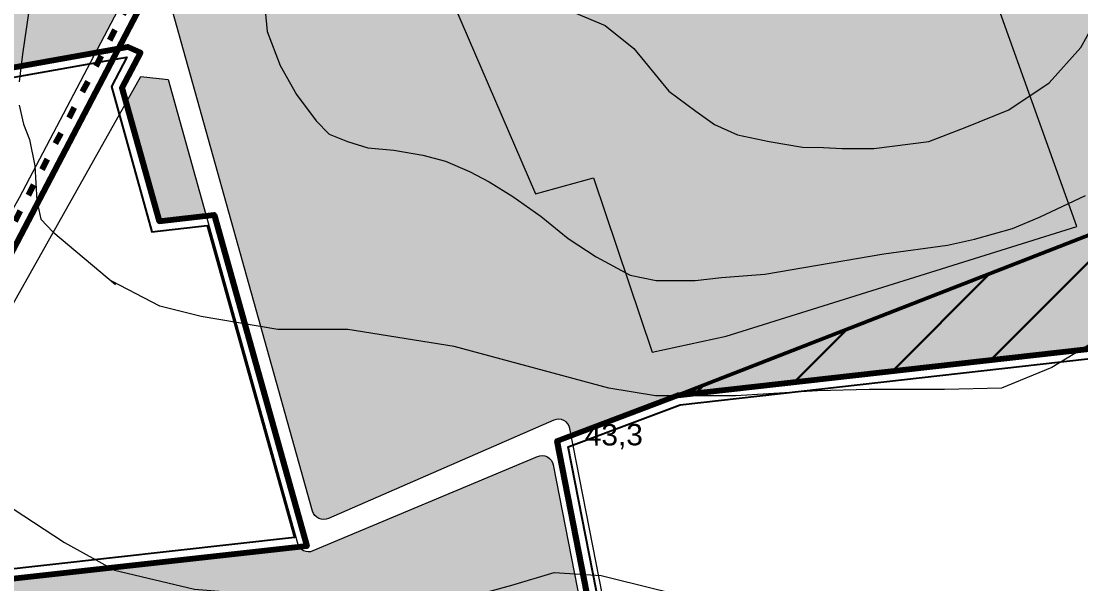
# Model space of a CAD drawing. Header units: metres. Extents: x 783184 to 1587399, y 282652 to 580595.
# Drawn here: x 786540 to 787085, y 288632 to 288922 of the extents above; entities that cross this region are included whole.
import ezdxf

# ---------------------------------------------------------------- set-up
doc = ezdxf.new("R2010")
doc.units = ezdxf.units.M
doc.header["$LTSCALE"] = 0.5
doc.linetypes.add('ACAD_ISO03W100', pattern=[30, 12, -18])
for name, color, linetype in [('atrageri in intravilan', 18, 'CONTINUOUS'), ('curbe  de nivelI', 7, 'CONTINUOUS'), ('Limita intravilan existent', 1, 'CONTINUOUS'), ('Limita intravilan propus', 5, 'CONTINUOUS'), ('locuinte si functiuni complementare', 51, 'CONTINUOUS'), ('strazi', 7, 'CONTINUOUS'), ('zona unitati industriale depozite', 15, 'CONTINUOUS')]:
    doc.layers.add(name, color=color, linetype=linetype)
doc.layers.add('cote de nivel', color=1, linetype='CONTINUOUS', lineweight=211)
doc.layers.add('Limite proprietati', color=7, linetype='CONTINUOUS', lineweight=5)
doc.styles.add('arial', font='arial.ttf')

msp = doc.modelspace()

# ---------------------------------------------------------------- hatches: boundary and pattern name
at = {"layer": 'atrageri in intravilan', "lineweight": 30, "true_color": 0xffff66}
h = msp.add_hatch(color=51, dxfattribs=at)
h.paths.add_polyline_path([(788421.64848, 288692.34074), (788480.03939, 288685.23104), (788449.1149, 288431.12827), (788390.72823, 288438.17795)], flags=16)
h.paths.add_polyline_path([(789205.99579, 288962.99819), (789206, 288963), (789194.05, 288959.03), (789118.207, 288933.778), (789071.37, 288918.21), (789063.31, 288915.83), (789063.613, 288971.336), (789059.614, 288971.072), (788878.326, 288895.203), (788871.44, 288900.603), (788821.57, 288906.577), (788802.624, 288908.883), (788764.734, 288913.497), (788745.789, 288915.803), (788582.041, 288935.74), (788591.617, 289015.501), (788597.377, 289062.912), (788612.11, 289183.987), (788548.504, 289191.669), (788549.12, 289195.57), (788417.838, 289211.524), (788386.476, 289215.337), (788337.294, 289221.283), (788180.494, 289240.381), (788241.358, 289454.166), (788249.192, 289481.68), (788250.642, 289486.73), (788238.148, 289487.851), (788204.822, 289647.766), (788204.006, 289651.681), (788195.829, 289690.918), (788190.628, 289715.876), (788185.41, 289740.28), (788184.617, 289744.119), (788170.796, 289811.038), (788159.088, 289808.422), (788015.651, 289776.364), (788001.381, 289773.174), (787997.65, 289783.17), (787988.318, 289807.209), (787796.905, 289764.427), (787791.294, 289789.502), (787787.44, 289815.376), (787783.407, 289841.652), (787965.934, 289882.487), (787958.828, 289908.791), (787779.305, 289868.339), (787774.014, 289867.525), (787775.49, 289856.71), (787778.47, 289834.84), (787781.595, 289811.913), (787571.421, 289740.26), (787553.383, 289732.746), (787631.7, 289544.64), (787608.84, 289535.63), (787585.93, 289526.6), (787507.97, 289713.83), (787485.19, 289704.34), (787562.96, 289517.54), (787539.94, 289508.47), (787462.35, 289694.83), (787439.456, 289685.291), (787416.51, 289675.73), (787393.51, 289666.152), (787370.45, 289656.55), (787447.31, 289471.95), (787424.013, 289462.769), (787400.66, 289453.563), (787353.79, 289435.09), (787277.67, 289617.9), (787254.34, 289608.18), (787230.941, 289598.435), (787227.248, 289596.898), (787302.946, 289415.079), (787293.898, 289411.453), (787322.221, 289346.791), (787339.603, 289307.461), (787348.5, 289287.332), (787353.755, 289275.441), (787362.648, 289255.319), (787366.286, 289247.087), (787370.733, 289237.026), (787375.179, 289226.965), (787378.817, 289218.733), (787396.806, 289178.031), (787419.66, 289126.319), (787421.614, 289122.792), (787422.725, 289116.6), (787422.329, 289110.251), (787419.868, 289103.345), (787415.979, 289097.709), (787407.148, 289092.62), (787379.317, 289080.333), (787336.945, 289062.896), (787372.257, 288980.26), (787394.829, 288927.44), (787379.415, 288920.793), (787137.935, 288816.67), (787135.86, 288816.74), (787113.375, 288817.502), (787097.78, 288814.971), (786878.037, 288729.341), (787074.636, 288751.44), (787346.292, 288781.976), (787350.201, 288782.834), (787343.791, 288812.025), (787337.209, 288841.996), (787328.51, 288881.613), (787408.973, 288915.919), (787399.226, 288938.991), (787954.426, 289063.877), (787972.85, 288984.98), (787979.83, 288955.093), (787990.289, 288910.303), (787995.266, 288888.988), (787998.75, 288874.072), (788014.409, 288807.013), (788023.518, 288768.009), (787999.667, 288683.724), (787978.846, 288610.144), (787939.732, 288471.919), (787930.909, 288440.739), (787923.6, 288414.91), (787921.44, 288407.26), (787907.12, 288356.65), (787904.95, 288349), (787897.604, 288323.044), (787879.159, 288257.859), (787874.035, 288239.752), (787885.501, 288238.721), (788061.315, 288216.773), (788230.544, 288195.648), (788429.101, 288171.667), (788468.816, 288166.871), (788478.741, 288165.672), (788498.598, 288163.274), (788537.02102, 288158.63362), (788569.95822, 288426.65355), (788652.68151, 288416.6228), (788619.74931, 288148.64246), (788677.3, 288141.692), (788756.723, 288132.099), (788789.7, 288128.12), (788796.65, 288127.28), (788827.275, 288123.567), (788926.553, 288111.576), (789012.881, 288137.047), (789068.127, 288129.499), (789083.31118, 288121.55122), (789094.455, 288127.807), (789103.075, 288132.453), (789127.634, 288124.887), (789151.132, 288132.626), (789166.299, 288150.252), (789179.942, 288183.009), (789176.819, 288188.874), (789190.756, 288226.037), (789195.26, 288239.75), (789204.279, 288273.374), (789226.302, 288332.092), (789286.986, 288459.931), (789309.743, 288523.326), (789311.277, 288576.843), (789242.532, 288741.085)])
at = {"layer": 'atrageri in intravilan', "lineweight": 30}
h = msp.add_hatch(dxfattribs=at)
h.set_pattern_fill('ANSI31', color=6, scale=10, style=0)
h.set_pattern_definition([(45, (11292.32, 0), (-22.4506403, 22.4506403), [])])
h.paths.add_polyline_path([(788591.617, 289015.501), (788597.377, 289062.912), (788612.11, 289183.987), (788548.504, 289191.669), (788549.12, 289195.57), (788417.838, 289211.524), (788386.476, 289215.337), (788337.294, 289221.283), (788180.494, 289240.381), (788241.358, 289454.166), (788249.192, 289481.68), (788250.642, 289486.73), (788238.148, 289487.851), (788204.822, 289647.766), (788204.006, 289651.681), (788195.829, 289690.918), (788190.628, 289715.876), (788185.41, 289740.28), (788184.617, 289744.119), (788170.796, 289811.038), (788159.088, 289808.422), (788015.651, 289776.364), (788001.381, 289773.174), (787997.65, 289783.17), (787988.318, 289807.209), (787796.905, 289764.427), (787791.294, 289789.502), (787787.44, 289815.376), (787783.407, 289841.652), (787965.934, 289882.487), (787958.828, 289908.791), (787779.305, 289868.339), (787774.014, 289867.525), (787775.49, 289856.71), (787778.47, 289834.84), (787781.595, 289811.913), (787571.421, 289740.26), (787553.383, 289732.746), (787631.7, 289544.64), (787608.84, 289535.63), (787585.93, 289526.6), (787507.97, 289713.83), (787485.19, 289704.34), (787562.96, 289517.54), (787539.94, 289508.47), (787462.35, 289694.83), (787439.456, 289685.291), (787416.51, 289675.73), (787393.51, 289666.152), (787370.45, 289656.55), (787447.31, 289471.95), (787424.013, 289462.769), (787400.66, 289453.563), (787353.79, 289435.09), (787277.67, 289617.9), (787254.34, 289608.18), (787230.941, 289598.435), (787227.248, 289596.898), (787302.946, 289415.079), (787293.898, 289411.453), (787322.221, 289346.791), (787339.603, 289307.461), (787348.5, 289287.332), (787353.755, 289275.441), (787362.648, 289255.319), (787366.286, 289247.087), (787370.733, 289237.026), (787375.179, 289226.965), (787378.817, 289218.733), (787396.806, 289178.031), (787419.66, 289126.319), (787421.614, 289122.792), (787422.725, 289116.6), (787422.329, 289110.251), (787419.868, 289103.345), (787415.979, 289097.709), (787407.148, 289092.62), (787379.317, 289080.333), (787336.945, 289062.896), (787372.257, 288980.26), (787394.829, 288927.44), (787379.415, 288920.793), (787137.935, 288816.67), (787135.86, 288816.74), (787113.375, 288817.502), (787097.78, 288814.971), (786878.037, 288729.341), (787074.636, 288751.44), (787346.292, 288781.976), (787350.201, 288782.834), (787343.791, 288812.025), (787337.209, 288841.996), (787328.51, 288881.613), (787408.973, 288915.919), (787399.226, 288938.991), (787954.426, 289063.877), (787972.85, 288984.98), (787979.83, 288955.093), (787990.289, 288910.303), (787995.266, 288888.988), (787998.75, 288874.072), (788014.409, 288807.013), (788023.518, 288768.009), (787999.667, 288683.724), (787978.846, 288610.144), (787939.732, 288471.919), (787930.909, 288440.739), (787923.6, 288414.91), (787921.44, 288407.26), (787907.12, 288356.65), (787904.95, 288349), (787897.604, 288323.044), (787879.159, 288257.859), (787874.035, 288239.752), (787885.501, 288238.721), (788061.315, 288216.773), (788230.544, 288195.648), (788429.101, 288171.667), (788468.816, 288166.871), (788478.741, 288165.672), (788498.598, 288163.274), (788537.02102, 288158.63362), (788569.95822, 288426.65355), (788652.68151, 288416.6228), (788619.74931, 288148.64246), (788677.3, 288141.692), (788756.723, 288132.099), (788789.7, 288128.12), (788796.65, 288127.28), (788827.275, 288123.567), (788926.553, 288111.576), (789012.881, 288137.047), (789068.127, 288129.499), (789086.82378, 288119.71264), (789103.075, 288132.453), (789127.634, 288124.887), (789151.132, 288132.626), (789166.299, 288150.252), (789179.942, 288183.009), (789176.819, 288188.874), (789190.756, 288226.037), (789204.279, 288273.374), (789226.302, 288332.092), (789286.986, 288459.931), (789309.743, 288523.326), (789311.277, 288576.843), (789242.30106, 288742.48767), (789215.76073, 288903.68805), (789205.99508, 288962.99788), (789206, 288963), (789194.05, 288959.03), (789118.207, 288933.778), (789071.37, 288918.21), (789063.31, 288915.83), (789063.613, 288971.336), (789059.614, 288971.072), (788878.326, 288895.203), (788871.44, 288900.603), (788821.57, 288906.577), (788802.624, 288908.883), (788783.679, 288911.19), (788764.734, 288913.497), (788745.789, 288915.803), (788582.041, 288935.74)])
h.paths.add_polyline_path([(788421.64848, 288692.34074), (788480.03939, 288685.23104), (788449.1149, 288431.12827), (788390.72823, 288438.17795)], flags=16)
at = {"layer": 'locuinte si functiuni complementare', "lineweight": 30}
h = msp.add_hatch(color=256, dxfattribs=at)
h.paths.add_polyline_path([(786615.57135, 288891.68451), (786601.60011, 288893.37146), (786593.93842, 288879.76562), (786610.952, 288818.891), (786635.15039, 288821.63195)])
h.paths.add_polyline_path([(786834.67376, 288841.17512), (786804.79557, 288832.98426), (786745.70355, 288969.79602), (786702.91862, 288944.07344), (786684.14686, 288936.20982), (786673.62226, 288941.79953), (786669.07108, 288950.23182), (786651.03599, 288996.68021), (786616.60404, 288931.33892), (786690.0208, 288669.82152, 0.455149755), (786698.19687, 288665.94387), (786814.19383, 288716.55371, -0.479514746), (786822.48101, 288712.2093), (786823.17041, 288708.6948), (786878.037, 288729.341), (787097.78, 288814.971), (787113.375, 288817.502), (787135.86, 288816.74), (787137.935, 288816.67), (787379.415, 288920.793), (787394.829, 288927.44), (787372.257, 288980.26), (787336.945, 289062.896), (787379.317, 289080.333), (787407.148, 289092.62), (787415.979, 289097.709), (787419.868, 289103.345), (787422.329, 289110.251), (787422.725, 289116.6), (787421.614, 289122.792), (787419.66, 289126.319), (787396.806, 289178.031), (787378.817, 289218.733), (787375.179, 289226.965), (787370.733, 289237.026), (787366.286, 289247.087), (787362.648, 289255.319), (787353.755, 289275.441), (787348.5, 289287.332), (787339.603, 289307.461), (787322.221, 289346.791), (787295.28402, 289408.28869), (787092.65731, 289323.88738), (787088.21625, 289307.3131), (787085.90369, 289297.61874), (786889.83432, 289021.12359), (786909.71095, 288954.77482), (787021.75047, 288988.15186), (787083.47768, 288816.19588), (786902.9045, 288759.68358), (786864.83086, 288751.49272)])
h = msp.add_hatch(color=256, dxfattribs=at)
h.paths.add_polyline_path([(786647.16052, 289036.67034), (786408.14782, 288994.19986), (786428.65318, 288878.91077), (786578.16094, 288905.50213)])
h.paths.add_polyline_path([(786393.03914, 289079.14671), (786319.67667, 289066.09843), (786319.76, 289065.63), (786266.739, 289056.2), (786314.55773, 288787.34487), (786440.94108, 288809.82347)])
h.paths.add_polyline_path([(786380.17206, 289283.57713), (786284.03, 289266.48), (786319.67667, 289066.09843), (786415.81174, 289083.19705)])
msp.add_hatch(color=256, dxfattribs=at).paths.add_polyline_path([(786813.91341, 288693.53116, 0.475393339), (786805.70179, 288697.91013), (786690.28527, 288649.43439, -0.345610921), (786683.13994, 288651.39566), (786525.80607, 288633.8915), (786543.36027, 288558.80438), (786552.80796, 288560.65819), (786567.56873, 288563.55424), (786582.32762, 288566.44991), (786597.08651, 288569.34559), (786611.84789, 288572.22818), (786626.60796, 288575.12819), (786641.37796, 288578.01819), (786656.13796, 288580.91819), (786670.89684, 288583.81387), (786685.65796, 288586.70819), (786700.41479, 288589.60435), (786715.17556, 288592.5004), (786729.93796, 288595.38819), (786744.69796, 288598.27819), (786759.46796, 288601.17819), (786774.22644, 288604.07593), (786788.98807, 288606.96762), (786803.74796, 288609.85819), (786818.50796, 288612.74819), (786829.31493, 288614.87152)])
at = {"layer": 'zona unitati industriale depozite', "lineweight": 30}
h = msp.add_hatch(color=256, dxfattribs=at)
h.paths.add_polyline_path([(786782.04892, 289076.02396), (786688.66406, 289068.08675), (786657.58038, 289009.09947), (786684.25584, 288950.78606), (786724.46838, 288976.1102), (786749.12306, 288989.89478), (786794.76913, 289007.6932), (786788.12947, 289020.22472)])
h.paths.add_polyline_path([(786889.83432, 289021.12359), (786887.80453, 289018.26119), (786827.27256, 289001.06618), (786760.48992, 288978.68569), (786745.70355, 288969.79602), (786804.79557, 288832.98426), (786834.67376, 288841.17512), (786864.83086, 288751.49272), (786902.9045, 288759.68358), (787083.47768, 288816.19588), (787021.75047, 288988.15186), (786909.71095, 288954.77482)])

# ---------------------------------------------------------------- linework, layer by layer
at = {"layer": 'curbe  de nivelI', "color": 21, "lineweight": 5}
for points in [[(786538.20406, 289055.68763), (786543.40251, 289043.21787), (786547.97719, 289031.99511), (786551.92803, 289022.22715), (786554.00737, 289012.04355), (786554.21532, 289004.76953), (786554.00737, 288995.20942), (786552.75976, 288986.89627), (786540.70309, 288904.8327), (786539.04036, 288890.58641)], [(786665.1805, 288930.8042), (786666.70002, 288916.37629), (786673.28466, 288898.91088), (786681.64213, 288883.9767), (786691.77232, 288870.56125), (786698.61023, 288863.72695), (786707.98069, 288859.93011), (786718.3642, 288856.63953), (786731.78675, 288855.37392), (786746.7288, 288852.84273), (786758.37857, 288849.80527), (786770.78812, 288844.4897), (786780.91831, 288839.17413), (786793.16297, 288831.66867), (786807.5985, 288821.29068), (786821.52757, 288809.90023), (786835.96316, 288800.5347), (786853.43778, 288791.1692), (786866.86032, 288788.38486), (786886.8675, 288788.38486), (786900.54331, 288789.90359), (786922.82985, 288791.67544), (786984.11764, 288802.04), (787016.78758, 288806.59619), (787030.71664, 288809.63365), (787050.21736, 288815.20234), (787064.14637, 288821.02414), (787087.95242, 288832.16148)], [(786824.65842, 288926.17576), (786840.62276, 288919.56547), (786855.44685, 288907.71248), (786873.33402, 288885.71133), (786887.24582, 288875.45395), (786896.82447, 288868.61568), (786908.68372, 288863.37302), (786925.1042, 288859.9539), (786942.20884, 288856.99067), (786952.9278, 288856.76269), (786962.50639, 288856.30681), (786978.92693, 288856.30681), (787007.20661, 288859.9539), (787025.90776, 288867.02007), (787048.48698, 288876.13776), (787069.24067, 288890.0422), (787085.43308, 288908.27754), (787093.41528, 288922.40995)], [(786539.04036, 288878.53234), (786541.11976, 288868.76438), (786544.23888, 288860.86686), (786546.94205, 288847.35801), (786547.98178, 288829.48472), (786550.06117, 288819.92458), (786556.29929, 288813.4819), (786588.56989, 288786.36463)], [(787101.32238, 288762.33721), (787070.63114, 288743.66513), (787044.61034, 288732.99535), (787015.25353, 288732.32849), (786976.55586, 288732.32849), (786949.86781, 288731.66162), (786907.8342, 288728.99418), (786866.46771, 288728.99418), (786842.44853, 288732.99535), (786762.80455, 288754.45796), (786708.09407, 288763.12716), (786672.06521, 288763.12716), (786632.70041, 288769.79573), (786611.34998, 288775.13062), (786586.61658, 288788.00602)], [(786435.21297, 288784.12716), (786461.14129, 288730.98214), (786471.10862, 288714.88935), (786514.81133, 288684.61958), (786562.34758, 288653.58347), (786588.03252, 288639.40649), (786629.17707, 288629.68346), (786675.56324, 288625.85184), (786741.11731, 288619.33811), (786764.50212, 288623.93603), (786792.48715, 288631.59928), (786814.33851, 288638.11301), (786838.49001, 288636.58038), (786866.85847, 288629.68346), (786902.3642, 288621.18268), (786943.38345, 288615.43525)]]:
    msp.add_lwpolyline(points, dxfattribs=at)
at = {"layer": 'Limita intravilan existent', "color": 0, "lineweight": 50}
for points in [[(786346.76, 288438.47), (786554.25, 288486.98), (786554.912, 288484.166), (786848.058, 288541.652), (786815.839, 288705.936), (786815.839, 288705.936), (786815.839, 288705.936), (786878.037, 288729.341), (786878.037, 288729.341), (786878.037, 288729.341), (787097.78, 288814.971), (787113.375, 288817.502), (787135.86, 288816.74), (787137.935, 288816.67), (787379.415, 288920.793)], [(786428.93, 288878.96), (786594.96, 288908.49), (786601.385, 288905.65), (786591.76, 288887.56), (786610.952, 288818.891), (786639.415, 288822.115), (786687.008, 288651.826), (786687.008, 288651.826), (786520.058, 288633.252)]]:
    msp.add_lwpolyline(points, dxfattribs=at)
at = {"layer": 'Limita intravilan propus', "color": 0, "lineweight": 50}
for points in [[(786346.76, 288438.47), (786554.25, 288486.98), (786554.912, 288484.166), (786848.058, 288541.652), (786815.839, 288705.936), (786878.037, 288729.341), (787074.636, 288751.44), (787346.292, 288781.976), (787350.201, 288782.834), (787343.791, 288812.025), (787337.209, 288841.996), (787328.51, 288881.613), (787408.973, 288915.919), (787399.226, 288938.991), (787954.426, 289063.877)], [(786428.93, 288878.96), (786594.96, 288908.49), (786601.385, 288905.65), (786591.76, 288887.56), (786610.952, 288818.891), (786639.415, 288822.115), (786687.008, 288651.826), (786520.058, 288633.252)]]:
    msp.add_lwpolyline(points, dxfattribs=at)
at = {"layer": 'Limita intravilan propus', "color": 1, "lineweight": 211}
for points in [[(786346.76, 288438.47), (786554.25, 288486.98), (786554.912, 288484.166), (786848.058, 288541.652), (786815.839, 288705.936), (786878.037, 288729.341), (787074.636, 288751.44), (787346.292, 288781.976), (787350.201, 288782.834), (787343.791, 288812.025), (787337.209, 288841.996), (787328.51, 288881.613), (787408.973, 288915.919), (787399.226, 288938.991), (787954.426, 289063.877)], [(786346.76, 288438.47), (786554.25, 288486.98), (786554.912, 288484.166), (786848.058, 288541.652), (786815.839, 288705.936), (786878.037, 288729.341), (787074.636, 288751.44), (787346.292, 288781.976), (787350.201, 288782.834), (787343.791, 288812.025), (787337.209, 288841.996), (787328.51, 288881.613), (787408.973, 288915.919), (787399.226, 288938.991), (787954.426, 289063.877)], [(786428.93, 288878.96), (786594.96, 288908.49), (786601.385, 288905.65), (786591.76, 288887.56), (786610.952, 288818.891), (786639.415, 288822.115), (786687.008, 288651.826), (786520.058, 288633.252)], [(786428.93, 288878.96), (786594.96, 288908.49), (786601.385, 288905.65), (786591.76, 288887.56), (786610.952, 288818.891), (786639.415, 288822.115), (786687.008, 288651.826), (786520.058, 288633.252)]]:
    msp.add_lwpolyline(points, dxfattribs=at)
at = {"layer": 'Limita intravilan propus', "color": 0, "lineweight": 25}
for points in [[(786336.90004, 288431.02997), (786550.52629, 288480.97459), (786551.14782, 288478.33261), (786853.92681, 288537.70764), (786821.55978, 288702.74643), (786879.21474, 288724.4419), (787075.19451, 288746.47129), (787347.10945, 288777.0364), (787356.15713, 288779.02231), (787348.67464, 288813.09739), (787342.09262, 288843.0685), (787334.28224, 288878.63855), (787415.51823, 288913.27412), (787406.16003, 288935.4258), (787950.68477, 289057.91052)], [(786336.90004, 288431.02997), (786550.52629, 288480.97459), (786551.14782, 288478.33261), (786853.92681, 288537.70764), (786821.55978, 288702.74643), (786879.21474, 288724.4419), (787075.19451, 288746.47129), (787347.10945, 288777.0364), (787356.15713, 288779.02231), (787348.67464, 288813.09739), (787342.09262, 288843.0685), (787334.28224, 288878.63855), (787415.51823, 288913.27412), (787406.16003, 288935.4258), (787950.68477, 289057.91052)], [(786434.72844, 288874.91284), (786594.33373, 288903.30014), (786594.44491, 288903.251), (786586.40582, 288888.14169), (786607.28291, 288813.44343), (786635.7459, 288816.66743), (786680.60931, 288656.14496), (786523.9165, 288638.71213)], [(786434.72844, 288874.91284), (786594.33373, 288903.30014), (786594.44491, 288903.251), (786586.40582, 288888.14169), (786607.28291, 288813.44343), (786635.7459, 288816.66743), (786680.60931, 288656.14496), (786523.9165, 288638.71213)]]:
    msp.add_lwpolyline(points, dxfattribs=at)
at = {"layer": 'Limite proprietati', "lineweight": 5}
msp.add_lwpolyline([(786745.70355, 288969.79602), (786804.79557, 288832.98426), (786834.67376, 288841.17512), (786864.83086, 288751.49272), (786902.9045, 288759.68358), (787083.47768, 288816.19588), (787021.75047, 288988.15186), (786909.71095, 288954.77482), (786889.83432, 289021.12359)], dxfattribs=at)
at = {"layer": 'strazi', "linetype": 'ACAD_ISO03W100', "lineweight": 80}
msp.add_lwpolyline([(786897.06433, 289501.77228), (786678.70879, 289089.97687), (786105.74926, 287996.8856)], dxfattribs=at)
at = {"layer": 'strazi', "lineweight": 80}
msp.add_lwpolyline([(786904.01455, 289502.07193), (786684.00968, 289087.16606), (786110.84911, 287993.22911)], dxfattribs=at)
at = {"layer": 'strazi', "color": 0, "lineweight": 20}
for points in [[(786698.04119, 289133.3945), (786538.92284, 288830.91051), (786258.473, 288332.26782), (786280.20517, 288322.08386), (786496.46878, 288706.66675), (786606.35266, 288236.64453), (786595.99795, 288239.36053), (786594.47567, 288233.55685), (786945.96039, 288141.36368), (786948.16747, 288150.15828), (786931.93326, 288154.2325), (786822.48101, 288712.2093, 0.479514746), (786814.19383, 288716.55371), (786698.19687, 288665.94387, -0.455149755), (786690.0208, 288669.82152), (786616.60404, 288931.33892)], [(786504.63891, 288721.18508), (786601.60011, 288893.37146), (786615.57135, 288891.68451), (786682.18329, 288653.35122, 0.451346909), (786690.28527, 288649.43439), (786805.70179, 288697.91013, -0.475393339), (786813.91341, 288693.53116), (786835.70188, 288582.25164)]]:
    msp.add_lwpolyline(points, format="xyb", dxfattribs=at)

# ---------------------------------------------------------------- texts
at = {"layer": 'cote de nivel', "color": 32, "lineweight": 30, "style": 'arial'}
msp.add_text('43,3', height=11, rotation=0.3467557, dxfattribs=at).set_placement((786830.14086, 288703.44792))

doc.saveas('drawing.dxf')
